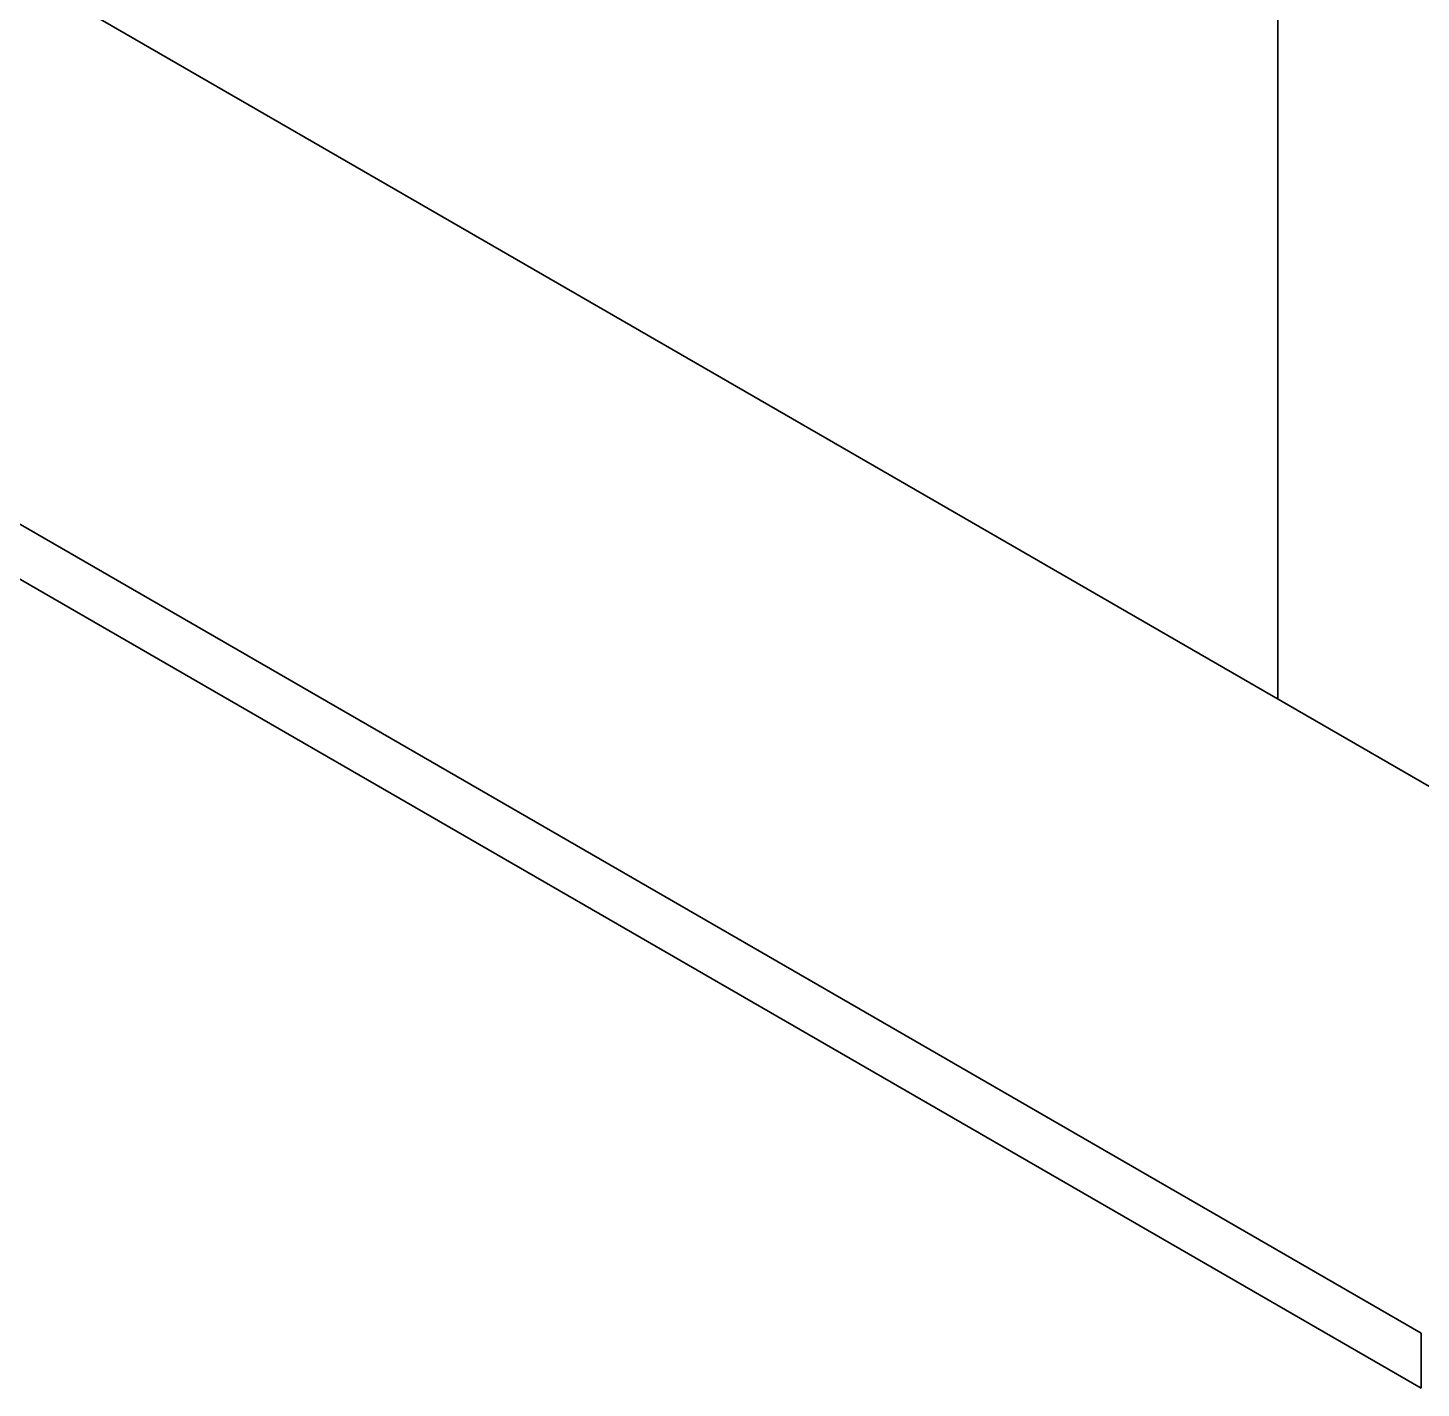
# Model space of a CAD drawing. Header units: millimetres. Extents: x -148 to 148, y -105 to 105.
# Drawn here: x 40.612 to 42.675, y 18.991 to 21.006 of the extents above; entities that cross this region are included whole.
import ezdxf

# ---------------------------------------------------------------- set-up
doc = ezdxf.new("R2010")
doc.units = ezdxf.units.MM
doc.layers.add('粗实线层', color=7, linetype='Continuous', lineweight=35)

msp = doc.modelspace()

# ---------------------------------------------------------------- linework, layer by layer
at = {"layer": '粗实线层', "color": 7, "lineweight": 35, "ltscale": 0.1633}
msp.add_line((42.4632, 26.5436), (42.4632, 20.0116), dxfattribs=at)
at = {"layer": '粗实线层', "color": 7, "lineweight": 35, "ltscale": 0.236784}
for p, q in [((34.4729, 23.8083), (42.6753, 19.0726)), ((34.4729, 23.7267), (42.6753, 18.991))]:
    msp.add_line(p, q, dxfattribs=at)
at = {"layer": '粗实线层', "color": 7, "lineweight": 35, "ltscale": 0.122474}
msp.add_line((43.5239, 19.3992), (39.2812, 21.8487), dxfattribs=at)
at = {"layer": '粗实线层', "color": 7, "lineweight": 35, "ltscale": 0.002041}
msp.add_line((42.6753, 19.0726), (42.6753, 18.991), dxfattribs=at)

doc.saveas('drawing.dxf')
